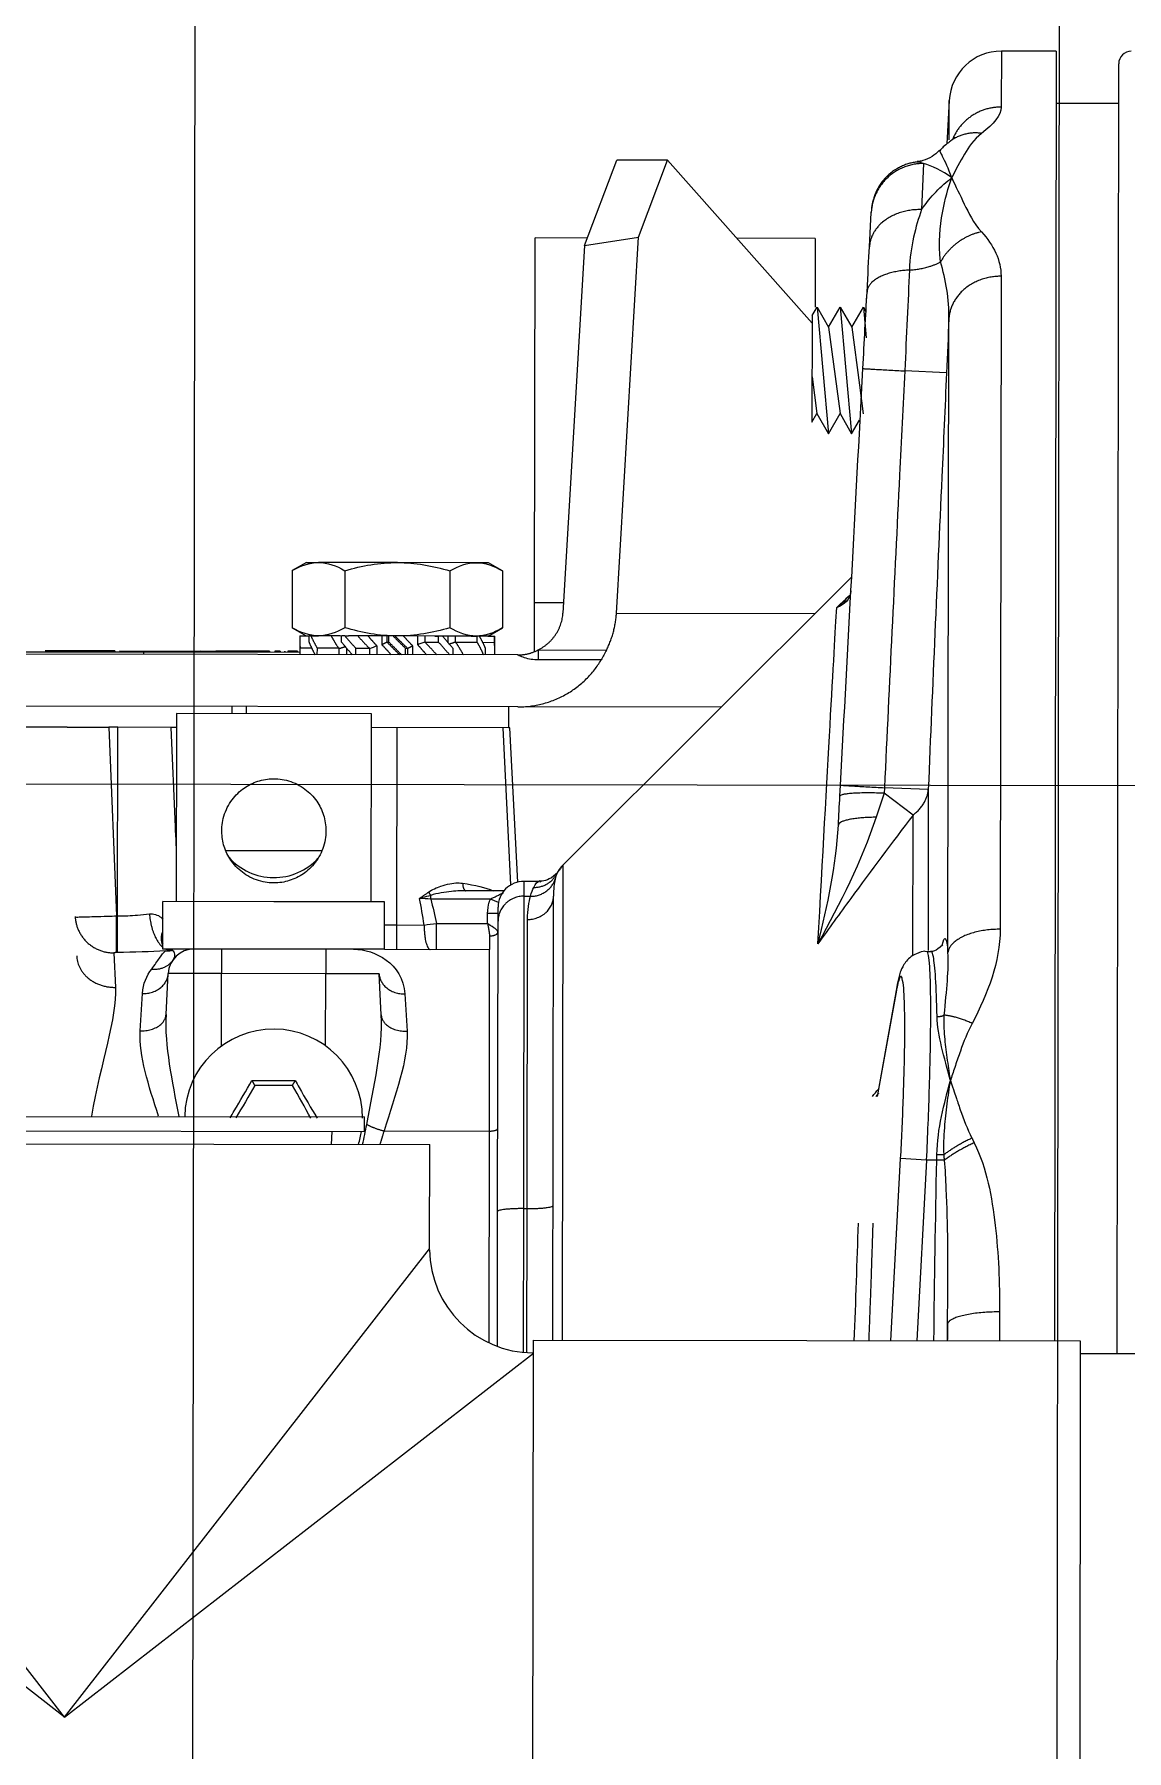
# Model space of a CAD drawing. Header units: millimetres. Extents: x 9 to 403, y 12 to 283.
# Drawn here: x 69.2648 to 69.3317, y 241.1988 to 241.3038 of the extents above; entities that cross this region are included whole.
import ezdxf

# ---------------------------------------------------------------- set-up
doc = ezdxf.new("R2010")
doc.units = ezdxf.units.MM
doc.layers.add('SITE_20200109$0$22', color=40, linetype='Continuous')

# ---------------------------------------------------------------- blocks, each defined once
blk = doc.blocks.new('SITE_20200109$0$A$C3D8971C')
at = {"color": 9, "linetype": 'Continuous', "extrusion": (0, 1, 0)}
for p, q in [((-604, -849.76), (-581.69, -821.07)), ((-542.16, -877.42), (-542.16, -822.1)), ((-538.98, -877.42), (-538.98, -822.1)), ((-543.44, -849.84), (-543.44, -824.17)), ((-604, -849.76), (-575.31, -827.44)), ((-568.94, -827.44), (-568.94, -872.07)), ((-568.14, -831.43), (-568.14, -868.08)), ((-567.25, -831.43), (-567.25, -868.08)), ((-538.85, -854.54), (-538.85, -844.98)), ((-538.77, -852.76), (-538.77, -848.49)), ((-604, -849.76), (-581.69, -878.44)), ((-604, -849.76), (-575.31, -872.07)), ((-543.44, -849.84), (-543.44, -852.39)), ((-543.44, -852.39), (-554.98, -852.89)), ((-543.44, -852.94), (-543.44, -852.39)), ((-557.24, -852.72), (-559.35, -852.82)), ((-557.21, -852.94), (-557.21, -852.89)), ((-557.21, -852.89), (-554.98, -852.89)), ((-557.21, -852.94), (-554.98, -852.94)), ((-554.98, -852.89), (-554.98, -852.94)), ((-554.98, -852.94), (-543.44, -852.94)), ((-543.44, -856.22), (-543.44, -852.94)), ((-538.77, -852.76), (-538.85, -852.76)), ((-538.77, -853.07), (-538.85, -853.07)), ((-538.77, -853.07), (-538.77, -856.47)), ((-562.01, -854.34), (-559.73, -854.47)), ((-538.98, -854.54), (-538.85, -854.54)), ((-538.85, -864.08), (-538.85, -854.54)), ((-538.76, -854.45), (-538.77, -854.45)), ((-557, -855.72), (-554.1, -855.72)), ((-557, -869.29), (-557, -855.72)), ((-556.81, -855.71), (-556.59, -855.65)), ((-556.59, -855.65), (-556.67, -855.72)), ((-554.1, -862.51), (-554.1, -855.72)), ((-538.77, -854.89), (-538.76, -854.89)), ((-561.01, -855.92), (-558.5, -856.05)), ((-558.5, -859.32), (-558.5, -856.05)), ((-542.6, -856.54), (-554.1, -856.54)), ((-549.53, -856.48), (-549.56, -856.54)), ((-549.53, -856.48), (-543.44, -856.22)), ((-543.44, -856.54), (-543.44, -856.22)), ((-542.6, -868.47), (-542.6, -856.54)), ((-538.77, -856.47), (-538.85, -856.47)), ((-538.76, -856.39), (-538.77, -856.39)), ((-538.77, -856.47), (-538.77, -858.93)), ((-538.76, -857.99), (-538.77, -857.99)), ((-562.9, -859.32), (-558.5, -859.32)), ((-557, -859.32), (-558.5, -859.32)), ((-558.5, -865.69), (-558.5, -859.32)), ((-550.96, -859.53), (-550.96, -865.48)), ((-542.6, -859.95), (-542.16, -859.95)), ((-538.77, -858.93), (-538.85, -858.93)), ((-538.77, -862.23), (-538.77, -858.93)), ((-538.76, -859.85), (-538.77, -859.85)), ((-542.16, -860.79), (-542.6, -860.79)), ((-538.77, -860.29), (-538.76, -860.29)), ((-538.76, -860.52), (-538.77, -860.52)), ((-538.77, -861.12), (-538.76, -861.12)), ((-554.1, -869.29), (-554.1, -862.51)), ((-538.77, -862.23), (-538.85, -862.23)), ((-538.77, -862.54), (-538.85, -862.54)), ((-538.77, -862.66), (-538.85, -862.66)), ((-538.77, -862.87), (-538.85, -862.87)), ((-538.98, -864.1), (-538.59, -864.1)), ((-538.85, -863.17), (-538.76, -863.17)), ((-538.77, -863.17), (-538.85, -863.17)), ((-538.77, -863.34), (-538.85, -863.34)), ((-538.77, -863.47), (-538.85, -863.47)), ((-538.77, -863.59), (-538.85, -863.59)), ((-538.77, -863.82), (-538.85, -863.82)), ((-538.77, -863.94), (-538.85, -863.94)), ((-538.09, -864.07), (-538.72, -864.07)), ((-538.59, -864.81), (-538.59, -864.1)), ((-537.33, -863.61), (-537.83, -864.47)), ((-537.83, -864.08), (-537.83, -864.47)), ((-533.84, -863.61), (-537.33, -863.61)), ((-533.34, -864.47), (-533.84, -863.61)), ((-538.98, -865.15), (-538.59, -865.15)), ((-538.59, -866.46), (-538.59, -865.15)), ((-538.21, -864.64), (-537.83, -864.64)), ((-537.83, -864.47), (-537.83, -864.64)), ((-537.83, -864.75), (-537.83, -864.64)), ((-537.83, -864.75), (-537.83, -865.11)), ((-537.83, -865.11), (-537.83, -865.22)), ((-537.83, -866.57), (-537.83, -865.22)), ((-533.34, -864.47), (-533.34, -865.22)), ((-533.34, -870.04), (-533.34, -865.22)), ((-568.94, -866.05), (-568.14, -866.1)), ((-562.9, -865.69), (-558.5, -865.69)), ((-557, -865.69), (-558.5, -865.69)), ((-558.5, -868.96), (-558.5, -865.69)), ((-538.98, -866.49), (-538.59, -866.49)), ((-538.57, -866.93), (-538.98, -866.93)), ((-538.21, -866.63), (-537.83, -866.63)), ((-537.83, -866.84), (-537.83, -866.63)), ((-537.83, -866.84), (-537.83, -867.06)), ((-537.83, -869.53), (-537.83, -867.06)), ((-533.84, -866.83), (-537.33, -866.83)), ((-568.14, -868.08), (-567.25, -868.08)), ((-538.98, -867.51), (-538.59, -867.51)), ((-538.98, -868.36), (-538.59, -868.36)), ((-538.59, -868.34), (-538.59, -867.51)), ((-568.11, -869.28), (-568.11, -875.72)), ((-561.01, -869.09), (-558.5, -868.96)), ((-557, -869.29), (-557, -875.72)), ((-557, -869.29), (-554.1, -869.29)), ((-555.51, -869.29), (-555.51, -870.04)), ((-554.1, -868.47), (-542.6, -868.47)), ((-543.44, -876.85), (-543.44, -868.47)), ((-538.43, -868.79), (-538.98, -868.79)), ((-538.37, -869.11), (-537.83, -869.11)), ((-537.83, -869.4), (-538.21, -869.4)), ((-538.21, -869.41), (-538.21, -869.53)), ((-557, -870.04), (-555.51, -870.04)), ((-555.51, -870.04), (-543.44, -870.04)), ((-555.51, -870.04), (-555.51, -871.71)), ((-538.21, -869.53), (-537.83, -869.53)), ((-537.83, -869.5), (-537.83, -869.53)), ((-537.83, -869.78), (-537.83, -869.53)), ((-537.83, -869.78), (-537.83, -869.82)), ((-537.83, -870.04), (-537.83, -869.9)), ((-537.83, -872.57), (-537.83, -870.04)), ((-533.34, -874.87), (-533.34, -870.04)), ((-559.73, -870.54), (-562.01, -870.67)), ((-538.98, -870.55), (-538.59, -870.55)), ((-538.98, -870.68), (-538.59, -870.68)), ((-538.43, -870.98), (-538.98, -870.98)), ((-538.59, -870.68), (-538.59, -870.55)), ((-538.37, -871.3), (-537.83, -871.3)), ((-575.31, -872.07), (-568.94, -872.07)), ((-557, -872.47), (-555.42, -872.47)), ((-555.42, -872.47), (-555.42, -875.59)), ((-553.92, -875.76), (-553.92, -872.11)), ((-553.92, -872.11), (-553.7, -872.11)), ((-537.83, -871.72), (-538.21, -871.72)), ((-538.21, -871.74), (-538.21, -872.57)), ((-537.83, -872.34), (-537.83, -872.57)), ((-538.98, -873.46), (-538.59, -873.46)), ((-538.23, -873.15), (-537.83, -873.15)), ((-538.21, -872.57), (-537.83, -872.57)), ((-537.83, -873.59), (-538.21, -873.59)), ((-537.83, -872.8), (-537.83, -872.57)), ((-537.83, -874.87), (-537.83, -872.83)), ((-533.84, -873.26), (-537.33, -873.26)), ((-553.41, -876.56), (-553.41, -874.04)), ((-538.21, -873.62), (-538.21, -874.94)), ((-537.83, -874.57), (-537.83, -874.94)), ((-581.07, -875.72), (-568.11, -875.72)), ((-568.11, -875.72), (-557, -875.72)), ((-556.17, -875.72), (-557, -875.72)), ((-555.42, -875.59), (-554.8, -875.59)), ((-554.8, -876.23), (-554.8, -875.59)), ((-538.98, -875.45), (-538.59, -875.45)), ((-538.21, -874.94), (-537.83, -874.94)), ((-538.21, -875.27), (-538.21, -875.99)), ((-537.83, -875.07), (-537.83, -874.94)), ((-537.83, -875.61), (-537.83, -875.07)), ((-537.83, -875.59), (-537.83, -875.99)), ((-537.83, -875.61), (-537.33, -876.48)), ((-533.84, -876.48), (-533.34, -875.61)), ((-533.34, -875.61), (-533.34, -874.87)), ((-581.29, -876.23), (-573.02, -876.23)), ((-573.02, -876.23), (-555.27, -876.23)), ((-555.27, -876.23), (-554.41, -876.23)), ((-554.13, -876.25), (-553.92, -875.76)), ((-553.44, -876.56), (-553.42, -876.56)), ((-553.04, -877.02), (-543.44, -876.52)), ((-538.72, -876.01), (-538.09, -876.01)), ((-538.21, -875.99), (-537.83, -875.99)), ((-537.83, -876), (-537.83, -875.99)), ((-533.84, -876.48), (-537.33, -876.48)), ((-572.85, -877.81), (-581.66, -877.81)), ((-572.85, -877.81), (-572.85, -878.04)), ((-553.74, -877.81), (-572.85, -877.81)), ((-552.83, -877.81), (-553.74, -877.81)), ((-553.74, -877.81), (-553.74, -878.21)), ((-552.88, -877.44), (-543.44, -876.94)), ((-552.83, -878.75), (-552.83, -877.81)), ((-543.44, -876.94), (-543.44, -876.85)), ((-542.16, -876.85), (-543.44, -876.85)), ((-542.16, -889.87), (-542.16, -877.42)), ((-627.1, -878.44), (-580.9, -878.44)), ((-581.67, -878.04), (-572.85, -878.04)), ((-580.9, -878.44), (-580.9, -911.9)), ((-572.85, -878.04), (-555.16, -878.04)), ((-552.84, -878.8), (-552.87, -878.85)), ((-538.67, -878.67), (-539.28, -878.67)), ((-539.28, -882.52), (-539.28, -878.67)), ((-538.77, -878.44), (-535.79, -878.44)), ((-538.67, -878.67), (-538.67, -882.85)), ((-535.79, -880.21), (-535.79, -878.44)), ((-535.79, -878.44), (-513.47, -878.44)), ((-513.47, -881.63), (-513.47, -878.44)), ((-580.9, -879.62), (-553.73, -879.62)), ((-552.3, -879.85), (-552.35, -879.83)), ((-551.83, -880.2), (-580.9, -880.2)), ((-534.19, -897.84), (-551.84, -880.19)), ((-551.83, -880.2), (-551.83, -880.2)), ((-513.92, -881.46), (-536.42, -880.18)), ((-513.92, -881.46), (-513.41, -884.76)), ((-513.92, -881.46), (-508.7, -883.44)), ((-536.42, -883.45), (-513.41, -884.76)), ((-536.42, -883.45), (-536.42, -895.61)), ((-508.7, -886.54), (-508.7, -883.44)), ((-513.41, -884.76), (-508.7, -886.54)), ((-518.65, -895.4), (-508.7, -886.54)), ((-513.47, -895.58), (-513.47, -890.79)), ((-524.71, -895.4), (-524.19, -895.7)), ((-518.19, -895.4), (-524.71, -895.4)), ((-521.94, -895.4), (-524.19, -895.7)), ((-518.19, -895.4), (-517.67, -895.7)), ((-513.47, -895.58), (-517.67, -895.58)), ((-524.19, -895.7), (-525.42, -896.41)), ((-517.67, -895.7), (-525.42, -896.41)), ((-525.42, -896.41), (-524.19, -897.12)), ((-518.9, -896.41), (-524.19, -897.12)), ((-517.67, -895.7), (-518.9, -896.41)), ((-518.9, -896.41), (-517.67, -897.12)), ((-547.6, -897.14), (-546.92, -897.18)), ((-524.19, -897.12), (-525.42, -897.83)), ((-517.67, -897.12), (-525.42, -897.83)), ((-517.67, -897.12), (-518.9, -897.83)), ((-525.42, -897.83), (-524.59, -898.3)), ((-522.45, -898.3), (-524.19, -898.54)), ((-518.9, -897.83), (-522.45, -898.3)), ((-517.67, -898.54), (-519.56, -898.71)), ((-518.9, -897.83), (-517.67, -898.54)), ((-517.67, -898.54), (-517.97, -898.71)), ((-559.26, -900.64), (-565.97, -899.44)), ((-559.46, -900.62), (-565.97, -899.45)), ((-548.74, -901.62), (-547.41, -899.85)), ((-547.07, -899.87), (-547.41, -899.85)), ((-547.17, -902.55), (-547.07, -899.87)), ((-513.99, -898.9), (-511.88, -899.01)), ((-511.88, -899.01), (-511.83, -899.02)), ((-580.9, -900.31), (-569.76, -900.89)), ((-569.85, -902.48), (-569.76, -900.89)), ((-559.26, -900.64), (-559.46, -900.62)), ((-569.85, -902.48), (-580.9, -901.9)), ((-557.32, -901.62), (-548.74, -901.62)), ((-521.69, -903.63), (-521.57, -901.07)), ((-569.85, -903.1), (-569.85, -902.48)), ((-557.1, -902.75), (-557.1, -902.48)), ((-547.17, -902.55), (-557.03, -902.55)), ((-508.88, -902.2), (-511.7, -902.09)), ((-580.9, -903.77), (-579.87, -903.77)), ((-569.85, -903.57), (-569.85, -903.1)), ((-557.15, -903.77), (-518.38, -903.77)), ((-505.02, -903.77), (-507.68, -903.63)), ((-507.44, -903.77), (-505.02, -903.77)), ((-579.13, -906.96), (-580.9, -906.96)), ((-515.77, -906.96), (-555.72, -906.96)), ((-502, -906.96), (-505.42, -906.96)), ((-502, -910.32), (-502, -906.96)), ((-502, -910.32), (-580.89, -910.32)), ((-505.19, -914.14), (-505.19, -910.32)), ((-580.9, -911.9), (-627.1, -911.9)), ((-581.69, -922.28), (-581.69, -911.9)), ((-502.76, -914.14), (-581.68, -914.14))]:
    blk.add_line(p, q, dxfattribs=at)
at = {"color": 9, "linetype": 'Continuous'}
blk.add_line((-305, -910.5), (-705, -910.5), dxfattribs=at)
for centre, radius, start, end in [((-558.58, -857.63), 1.58, 0, 87), ((-567.33, -862.51), 5.44, 270, 89.1225), ((-548.92, -862.51), 3.7, 131.7471, 227.2833), ((-567.33, -862.51), 5.44, 252.8324, 261.4443), ((-575.31, -878.44), 6.37, 90.5987, 179.5736), ((-554.41, -877.81), 1.58, 0, 90), ((-505.19, -906.96), 3.19, 0, 87), ((-502.76, -914.91), 0.765, 0, 90)]:
    blk.add_arc(centre, radius, start, end, dxfattribs=at)
for points, weights in [([(-557.43, -850.45), (-559.38, -850.54), (-559.35, -852.82)], [1, 0.720137963182, 1]), ([(-555.01, -850.35), (-557.24, -850.45), (-557.24, -852.72)], [1, 0.722140332094, 1]), ([(-562.01, -854.34), (-562.05, -855.87), (-561.01, -855.92)], [1, 0.719684421496, 1]), ([(-559.73, -854.47), (-559.75, -855.99), (-558.5, -856.05)], [1, 0.722282482053, 1]), ([(-558.23, -855.04), (-558.32, -855.89), (-557.68, -856.34)], [1, 0.874227135088, 1]), ([(-554.85, -854.9), (-556.3, -855.01), (-556.9, -855.72)], [1, 0.852589050035, 1]), ([(-557.12, -855.88), (-557.12, -856.09), (-557.07, -856.3)], [1, 0.990535400893, 1]), ([(-557, -855.9), (-557.07, -856.12), (-557.04, -856.34)], [1, 0.983935864772, 1]), ([(-538.72, -864.07), (-538.85, -864.07), (-538.98, -864.08)], [1, 0.999763737014, 1]), ([(-537.83, -864.08), (-538.21, -864.06), (-538.59, -864.1)], [1, 0.997918970674, 1]), ([(-538.21, -864.64), (-538.59, -864.8), (-538.98, -865.01)], [1, 0.997918970672, 1]), ([(-537.83, -864.75), (-538.21, -864.93), (-538.59, -865.15)], [1, 0.997918970675, 1]), ([(-537.83, -866), (-538.22, -866.2), (-538.59, -866.46)], [1, 0.996418354988, 1]), ([(-538.21, -866.63), (-538.59, -866.94), (-538.98, -867.29)], [1, 0.997918970662, 1]), ([(-537.83, -866.84), (-538.21, -867.16), (-538.59, -867.51)], [1, 0.997918970679, 1]), ([(-567.71, -868.21), (-567.96, -868.66), (-568.11, -869.28)], [1, 0.927491796714, 1]), ([(-537.83, -867.63), (-538.22, -867.97), (-538.59, -868.34)], [1, 0.996418354992, 1]), ([(-537.83, -868.25), (-538.14, -868.51), (-538.43, -868.79)], [1, 0.997706493397, 1]), ([(-568.94, -869.03), (-568.54, -869.16), (-568.11, -869.28)], [1, 0.999298866643, 1]), ([(-561.01, -869.09), (-562.05, -869.15), (-562.01, -870.67)], [1, 0.719684421496, 1]), ([(-558.5, -868.96), (-559.75, -869.03), (-559.73, -870.54)], [1, 0.722282482053, 1]), ([(-538.98, -869.67), (-538.67, -869.39), (-538.37, -869.11)], [1, 0.997706493388, 1]), ([(-538.98, -870.18), (-538.59, -869.79), (-538.21, -869.41)], [1, 0.99641835503, 1]), ([(-538.98, -870.3), (-538.59, -869.92), (-538.21, -869.53)], [1, 0.997918970743, 1]), ([(-537.83, -869.78), (-538.21, -870.17), (-538.59, -870.55)], [1, 0.997918970722, 1]), ([(-537.83, -869.9), (-538.22, -870.29), (-538.59, -870.68)], [1, 0.996418354974, 1]), ([(-537.83, -870.41), (-538.14, -870.7), (-538.43, -870.98)], [1, 0.997706493372, 1]), ([(-538.98, -871.83), (-538.67, -871.57), (-538.37, -871.3)], [1, 0.99770649338, 1]), ([(-555.51, -871.71), (-557, -871.72), (-557, -872.08)], [1, 0.725374371012, 1]), ([(-553.5, -871.97), (-553.6, -872.04), (-553.7, -872.11)], [1, 0.970375779014, 1]), ([(-538.98, -872.46), (-538.59, -872.11), (-538.21, -871.74)], [1, 0.996418354989, 1]), ([(-538.98, -873.25), (-538.59, -872.92), (-538.21, -872.57)], [1, 0.997918970676, 1]), ([(-538.59, -873.46), (-538.21, -873.14), (-537.83, -872.8)], [1, 0.997918970665, 1]), ([(-552.95, -874.07), (-553.32, -874.05), (-553.41, -874.25)], [1, 0.807591571852, 1]), ([(-538.98, -874.09), (-538.59, -873.88), (-538.21, -873.62)], [1, 0.996418354987, 1]), ([(-568.11, -875.72), (-568.11, -876.23), (-567.96, -876.23)], [1, 0.707106781187, 1]), ([(-556.17, -875.72), (-556.17, -876.23), (-555.93, -876.23)], [1, 0.707106781187, 1]), ([(-538.98, -875.33), (-538.59, -875.16), (-538.21, -874.94)], [1, 0.997918970678, 1]), ([(-538.59, -875.45), (-538.21, -875.28), (-537.83, -875.07)], [1, 0.997918970677, 1]), ([(-572.85, -877.81), (-572.85, -876.23), (-573.02, -876.23)], [1, 0.707106781187, 1]), ([(-553.74, -877.81), (-553.74, -876.23), (-555.27, -876.23)], [1, 0.707106781187, 1]), ([(-538.98, -876), (-538.59, -876.02), (-538.21, -875.99)], [1, 0.997918970677, 1]), ([(-538.09, -876.01), (-537.96, -876.01), (-537.83, -876)], [1, 0.999763737014, 1]), ([(-542.16, -877.42), (-542.16, -880.82), (-539.28, -882.52)], [1, 0.865541803214, 1]), ([(-538.98, -877.42), (-538.98, -878.07), (-538.67, -878.67)], [1, 0.970123741118, 1]), ([(-572.85, -878.04), (-572.85, -879.62), (-572.67, -879.62)], [1, 0.707106781187, 1]), ([(-555.16, -878.04), (-555.16, -879.62), (-553.73, -879.62)], [1, 0.707106781187, 1]), ([(-553.74, -878.21), (-553.76, -879.37), (-552.7, -879.72)], [1, 0.807436577391, 1]), ([(-553.2, -878.42), (-553.21, -879.39), (-552.35, -879.83)], [1, 0.84946649165, 1]), ([(-538.67, -878.67), (-537.95, -880.09), (-536.42, -880.18)], [1, 0.857532710902, 1]), ([(-551.83, -880.2), (-552.06, -879.97), (-552.35, -879.83)], [1, 0.987233511423, 1]), ([(-538.67, -882.85), (-537.6, -883.38), (-536.42, -883.45)], [1, 0.979773482224, 1]), ([(-548.88, -899.36), (-548.9, -897.07), (-549.37, -897.05)], [1, 0.801358049284, 1]), ([(-547.41, -899.85), (-547.31, -897.16), (-547.6, -897.14)], [1, 0.760085861128, 1]), ([(-546.92, -897.18), (-546.93, -897.18), (-547.07, -899.87)], [1, 0.760085861128, 1]), ([(-521.43, -898.52), (-521.44, -898.52), (-521.57, -901.08)], [1, 0.773272053781, 1]), ([(-515.4, -901.35), (-515.53, -898.82), (-516.75, -898.76)], [1, 0.778359718546, 1]), ([(-580.9, -898.97), (-577.23, -899.11), (-573.72, -899.21)], [1, 0.998405983809, 1]), ([(-511.7, -902.09), (-511.63, -899.03), (-513.99, -898.9)], [1, 0.721252693123, 1]), ([(-508.88, -902.2), (-508.88, -899.17), (-511.88, -899.01)], [1, 0.725252226729, 1]), ([(-508.78, -901.82), (-509.1, -899.16), (-511.78, -899.02)], [1, 0.765443350289, 1]), ([(-569.76, -900.89), (-553.07, -901.77), (-559.46, -900.62)], [1, 0.555570233019, 1]), ([(-548.74, -901.62), (-548.09, -902.49), (-547.17, -902.55)], [1, 0.933580426497, 1]), ([(-515.4, -901.35), (-515.32, -902.52), (-514.89, -903.26)], [1, 0.93644743794, 1]), ([(-569.85, -902.48), (-557.1, -903.06), (-557.1, -902.48)], [1, 0.707123811056, 1]), ([(-579.13, -906.96), (-579.13, -903.93), (-579.87, -903.77)], [1, 0.725374371012, 1]), ([(-568.79, -905.39), (-569.25, -904.37), (-569.85, -903.57)], [1, 0.941849743593, 1]), ([(-569.51, -903.11), (-569.51, -903.34), (-569.51, -903.55)], [1, 0.960633310342, 1]), ([(-568.5, -905.25), (-568.94, -904.31), (-569.51, -903.55)], [1, 0.949491365418, 1]), ([(-561.48, -905.25), (-561.06, -904.31), (-560.98, -903.55)], [1, 0.949491365418, 1]), ([(-561.07, -903.11), (-561.07, -903.34), (-560.98, -903.55)], [1, 0.960633310342, 1]), ([(-555.72, -906.96), (-555.72, -903.93), (-557.15, -903.77)], [1, 0.725374371012, 1]), ([(-515.77, -906.96), (-515.77, -903.93), (-518.38, -903.77)], [1, 0.725374371012, 1]), ([(-513.06, -905.76), (-513.37, -904.12), (-514.89, -903.26)], [1, 0.872575369387, 1]), ([(-507.03, -905.76), (-506.89, -904.69), (-507.49, -903.87)], [1, 0.939917410738, 1]), ([(-505.42, -906.96), (-505.42, -904.76), (-507.41, -903.98)], [1, 0.823223251613, 1])]:
    blk.add_rational_spline(points, weights, degree=2, dxfattribs=at)
for points, knots in [([(-555.03, -850.36), (-555.11, -850.46), (-555.02, -850.57), (-555.03, -850.69), (-555.03, -850.81), (-555.03, -850.93), (-555.03, -851.16), (-555.03, -851.28), (-555.01, -851.79), (-555.01, -852.06), (-554.99, -852.52), (-554.98, -852.71), (-554.98, -852.89)], [0, 0, 0, 0, 0.215227, 0.215227, 0.215227, 0.430455, 0.430455, 0.645666, 0.645666, 0.860852, 0.860852, 1, 1, 1, 1]), ([(-554.98, -852.94), (-554.98, -853.36), (-554.96, -853.78), (-554.9, -854.42), (-554.88, -854.67), (-554.85, -854.9)], [0, 0, 0, 0, 0.604097, 0.604097, 1, 1, 1, 1]), ([(-558.23, -855.04), (-557.97, -855.24), (-557.75, -855.38), (-557.36, -855.65), (-557.21, -855.77), (-557.12, -855.88)], [0, 0, 0, 0, 0.4709, 0.4709, 1, 1, 1, 1]), ([(-554.85, -854.9), (-554.84, -855.02), (-554.85, -855.15), (-554.93, -855.4), (-555, -855.53), (-555.09, -855.64), (-555.18, -855.74)], [0, 0, 0, 0, 0.384362, 0.384362, 0.857061, 1, 1, 1, 1]), ([(-557.04, -856.34), (-557.05, -856.32), (-557.06, -856.3), (-557.07, -856.3), (-557.07, -856.3), (-557.07, -856.3)], [0, 0, 0, 0, 0.817544, 0.817544, 1, 1, 1, 1]), ([(-567.33, -859.85), (-567.19, -859.93), (-567.04, -860.02), (-566.28, -860.47), (-565.65, -860.83), (-565.03, -861.18)], [0, 0, 0, 0, 0.190852, 0.190852, 1, 1, 1, 1]), ([(-549.76, -865.69), (-549.43, -865.69), (-549.1, -865.64), (-548.49, -865.45), (-548.2, -865.3), (-547.66, -864.93), (-547.41, -864.68), (-546.98, -864.11), (-546.81, -863.76), (-546.6, -863.06), (-546.56, -862.7), (-546.59, -862.02), (-546.66, -861.7), (-546.88, -861.11), (-547.03, -860.83), (-547.43, -860.31), (-547.68, -860.06), (-548.28, -859.66), (-548.63, -859.5), (-549.34, -859.33), (-549.7, -859.3), (-550.36, -859.36), (-550.66, -859.43), (-551.23, -859.66), (-551.5, -859.82), (-552.02, -860.23), (-552.26, -860.5), (-552.65, -861.12), (-552.8, -861.48), (-552.95, -862.18), (-552.97, -862.54), (-552.89, -863.19), (-552.8, -863.5), (-552.55, -864.08), (-552.38, -864.36), (-551.94, -864.86), (-551.66, -865.09), (-551.03, -865.45), (-550.67, -865.59), (-550.12, -865.68), (-549.94, -865.69), (-549.76, -865.69)], [0, 0, 0, 0, 0.048344, 0.048344, 0.096365, 0.096365, 0.149008, 0.149008, 0.205997, 0.205997, 0.258393, 0.258393, 0.305459, 0.305459, 0.353054, 0.353054, 0.405675, 0.405675, 0.462638, 0.462638, 0.514921, 0.514921, 0.560028, 0.560028, 0.607119, 0.607119, 0.661305, 0.661305, 0.717888, 0.717888, 0.768752, 0.768752, 0.815342, 0.815342, 0.863672, 0.863672, 0.917463, 0.917463, 0.974287, 0.974287, 1, 1, 1, 1]), ([(-565.03, -861.18), (-565.03, -861.35), (-565.03, -861.51), (-565.05, -862.4), (-565.04, -863.13), (-565.03, -863.84)], [0, 0, 0, 0, 0.190852, 0.190852, 1, 1, 1, 1]), ([(-565.03, -863.84), (-565.17, -863.92), (-565.32, -864), (-566.1, -864.43), (-566.72, -864.8), (-567.33, -865.17)], [0, 0, 0, 0, 0.190852, 0.190852, 1, 1, 1, 1]), ([(-557, -867.38), (-557, -868.09), (-557.22, -868.8), (-558.1, -869.98), (-558.78, -870.48), (-559.73, -870.54)], [0, 0, 0, 0, 0.5, 0.5, 1, 1, 1, 1]), ([(-553.7, -872.11), (-553.75, -871.92), (-553.8, -871.73), (-553.85, -871.54), (-553.88, -871.43)], [0, 0, 0, 0, 0.839326, 1, 1, 1, 1]), ([(-553.42, -874.37), (-553.4, -874.05), (-553.42, -873.72), (-553.5, -872.96), (-553.56, -872.53), (-553.7, -872.11)], [0, 0, 0, 0, 0.436214, 0.436214, 1, 1, 1, 1]), ([(-553.5, -871.97), (-553.33, -872.2), (-553.22, -872.47), (-553.01, -873.09), (-552.93, -873.46), (-552.93, -873.77), (-552.93, -873.88), (-552.94, -874), (-552.96, -874.12)], [0, 0, 0, 0, 0.359374, 0.359374, 0.871339, 0.871339, 0.871339, 1, 1, 1, 1]), ([(-555.93, -876.23), (-555.8, -876.16), (-555.65, -875.96), (-555.47, -875.67), (-555.41, -875.56)], [0, 0, 0, 0, 0.42166, 1, 1, 1, 1]), ([(-554.8, -875.59), (-554.54, -875.59), (-554.28, -875.63), (-554.04, -875.72), (-553.92, -875.76)], [0, 0, 0, 0, 0.857834, 1, 1, 1, 1]), ([(-539.28, -878.67), (-539.28, -878.38), (-539.24, -878.08), (-539.15, -877.83), (-539.12, -877.72), (-539.07, -877.61), (-539.02, -877.5), (-538.97, -877.4)], [0, 0, 0, 0, 0.671678, 0.671678, 0.671678, 0.985812, 1, 1, 1, 1]), ([(-552.29, -879.88), (-552.63, -879.53), (-552.83, -879.13), (-552.81, -878.86), (-552.8, -878.74)], [0, 0, 0, 0, 0.879275, 1, 1, 1, 1]), ([(-556.63, -895.81), (-551.26, -896.1), (-546.73, -896.35), (-539.8, -896.72), (-537.33, -896.86), (-536.06, -896.93)], [0, 0, 0, 0, 0.5, 0.5, 1, 1, 1, 1]), ([(-548.74, -901.62), (-550.43, -900.34), (-552.14, -899.07), (-554.77, -897.14), (-555.7, -896.47), (-556.63, -895.81)], [0, 0, 0, 0, 0.650677, 0.650677, 1, 1, 1, 1]), ([(-546.92, -897.18), (-542.68, -897.4), (-538.43, -897.62), (-529.94, -898.07), (-525.68, -898.29), (-521.43, -898.51)], [0, 0, 0, 0, 0.499547, 0.499547, 1, 1, 1, 1]), ([(-521.57, -901.07), (-523.69, -900.97), (-525.82, -900.87), (-534.32, -900.46), (-540.69, -900.16), (-547.07, -899.87)], [0, 0, 0, 0, 0.249754, 0.249754, 1, 1, 1, 1]), ([(-557.1, -902.49), (-557.08, -902.37), (-557.06, -902.26), (-557.2, -901.86), (-557.45, -901.42), (-557.76, -901.15), (-558.05, -900.98), (-558.32, -900.86), (-558.68, -900.76), (-559.03, -900.68), (-559.26, -900.64)], [0, 0, 0, 0, 0.01006, 0.127717, 0.224614, 0.31426, 0.406511, 0.520212, 0.684307, 1, 1, 1, 1]), ([(-508.07, -903.18), (-508.23, -903.03), (-508.5, -902.71), (-508.71, -902.2), (-508.76, -901.94), (-508.76, -901.82)], [0, 0, 0, 0, 0.334009, 0.726875, 1, 1, 1, 1]), ([(-561.07, -903.11), (-559.2, -903.06), (-557.91, -902.98), (-557.23, -902.84), (-557.08, -902.82), (-557.1, -902.71)], [0, 0, 0, 0, 0.741746, 0.741746, 1, 1, 1, 1]), ([(-521.69, -903.63), (-523.81, -903.54), (-525.93, -903.45), (-534.43, -903.07), (-540.8, -902.8), (-547.17, -902.55)], [0, 0, 0, 0, 0.249897, 0.249897, 1, 1, 1, 1]), ([(-579.87, -903.77), (-579.32, -903.78), (-578.77, -903.78), (-576.01, -903.8), (-573.8, -903.79), (-571.02, -903.66), (-570.43, -903.63), (-569.85, -903.57)], [0, 0, 0, 0, 0.165051, 0.165051, 0.825545, 0.825545, 1, 1, 1, 1]), ([(-569.51, -903.55), (-568.96, -903.52), (-568.41, -903.54), (-567.37, -903.62), (-566.89, -903.67), (-566.17, -903.76), (-565.93, -903.8), (-565.46, -903.86), (-565.22, -903.9), (-564.99, -903.93)], [0, 0, 0, 0, 0.353418, 0.353418, 0.672461, 0.672461, 0.833445, 0.833445, 1, 1, 1, 1]), ([(-564.97, -903.93), (-565.58, -904.13), (-565.88, -904.23), (-566.17, -904.33), (-566.47, -904.43), (-567.35, -904.74), (-567.94, -904.96), (-568.5, -905.25)], [0, 0, 0, 0, 0.254979, 0.254979, 0.504398, 0.504398, 1, 1, 1, 1]), ([(-561.48, -905.25), (-562.03, -904.96), (-562.6, -904.74), (-563.47, -904.43), (-563.77, -904.33), (-564.36, -904.13), (-564.65, -904.04), (-564.9, -903.95), (-565.01, -903.92)], [0, 0, 0, 0, 0.495602, 0.495602, 0.745021, 0.745021, 0.994506, 1, 1, 1, 1]), ([(-564.96, -903.93), (-564.84, -903.91), (-564.73, -903.9), (-564.61, -903.88), (-564.49, -903.86), (-564.38, -903.85), (-564.26, -903.83), (-564.03, -903.8), (-563.8, -903.76), (-563.14, -903.67), (-562.71, -903.62), (-561.84, -903.54), (-561.39, -903.52), (-560.98, -903.55)], [0, 0, 0, 0, 0.00518, 0.00518, 0.00518, 0.166555, 0.166555, 0.166555, 0.327539, 0.327539, 0.646582, 0.646582, 1, 1, 1, 1]), ([(-514.89, -903.26), (-513.68, -903.11), (-512.73, -903.22), (-511.05, -903.52), (-510.34, -903.73), (-509.76, -903.93)], [0, 0, 0, 0, 0.5, 0.5, 1, 1, 1, 1]), ([(-509.76, -903.93), (-510.27, -904.18), (-510.8, -904.43), (-511.91, -904.98), (-512.49, -905.25), (-513.06, -905.76)], [0, 0, 0, 0, 0.5, 0.5, 1, 1, 1, 1]), ([(-509.76, -903.93), (-509.19, -903.73), (-508.74, -903.52), (-508.28, -903.29), (-508.18, -903.23), (-508.07, -903.19)], [0, 0, 0, 0, 0.62531, 0.62531, 1, 1, 1, 1]), ([(-507.03, -905.76), (-507.42, -905.25), (-507.86, -904.98), (-508.77, -904.43), (-509.26, -904.18), (-509.76, -903.93)], [0, 0, 0, 0, 0.5, 0.5, 1, 1, 1, 1]), ([(-507.51, -903.86), (-507.58, -903.77), (-507.65, -903.67), (-507.85, -903.42), (-508.01, -903.27), (-508.1, -903.2)], [0, 0, 0, 0, 0.208499, 0.640918, 1, 1, 1, 1]), ([(-568.79, -905.39), (-570.37, -906.18), (-572.09, -906.47), (-575.58, -906.89), (-577.35, -906.96), (-579.13, -906.96)], [0, 0, 0, 0, 0.5, 0.5, 1, 1, 1, 1])]:
    blk.add_open_spline(points, degree=3, knots=knots, dxfattribs=at)
for points, degree in [([(-559.35, -852.82), (-561.21, -852.92), (-563.97, -851.93), (-567.23, -851.36)], 3), ([(-557.21, -852.89), (-557.24, -852.72)], 1), ([(-557.12, -855.88), (-557.17, -854.96), (-557.21, -853.96), (-557.21, -852.94)], 3), ([(-567.23, -855.47), (-565.33, -854.87), (-563.56, -854.25), (-562.01, -854.34)], 3), ([(-559.73, -854.47), (-559.12, -854.51), (-558.63, -854.73), (-558.23, -855.04)], 3), ([(-556.59, -855.65), (-556.4, -855.62), (-556.16, -855.62), (-555.92, -855.71)], 3), ([(-561.01, -855.92), (-562.94, -855.82), (-565.05, -856.3), (-567.24, -856.71)], 3), ([(-557.07, -856.3), (-557.17, -856.42), (-557.41, -856.53), (-557.68, -856.34)], 3), ([(-550.8, -856.54), (-550.27, -856.52), (-549.9, -856.5), (-549.53, -856.48)], 3), ([(-565.34, -861.36), (-566, -860.98), (-566.67, -860.59), (-567.33, -860.21)], 3), ([(-565.34, -861.36), (-565.03, -861.18)], 1), ([(-565.34, -863.66), (-565.34, -862.89), (-565.34, -862.12), (-565.34, -861.36)], 3), ([(-538.77, -862.66), (-538.77, -862.62), (-538.77, -862.58), (-538.77, -862.54)], 3), ([(-538.77, -862.87), (-538.77, -862.66)], 1), ([(-567.33, -864.8), (-566.67, -864.42), (-566, -864.04), (-565.34, -863.66)], 3), ([(-565.34, -863.66), (-565.03, -863.84)], 1), ([(-538.77, -863.47), (-538.77, -863.34)], 1), ([(-538.77, -863.59), (-538.77, -863.47)], 1), ([(-538.77, -863.82), (-538.77, -863.59)], 1), ([(-538.77, -863.94), (-538.77, -863.9), (-538.77, -863.86), (-538.77, -863.82)], 3), ([(-537.83, -865.22), (-537.83, -864.67), (-537.63, -864.13), (-537.33, -863.61)], 3), ([(-533.84, -863.61), (-533.54, -864.13), (-533.34, -864.67), (-533.34, -865.22)], 3), ([(-537.33, -866.83), (-537.63, -866.3), (-537.83, -865.76), (-537.83, -865.22)], 3), ([(-533.34, -865.22), (-533.34, -865.76), (-533.53, -866.3), (-533.84, -866.83)], 3), ([(-538.59, -866.49), (-538.59, -866.48), (-538.59, -866.47), (-538.59, -866.46)], 3), ([(-538.59, -866.49), (-538.56, -866.65), (-538.46, -866.9)], 2), ([(-537.83, -870.04), (-537.83, -868.95), (-537.63, -867.87), (-537.33, -866.83)], 3), ([(-533.84, -866.83), (-533.53, -867.88), (-533.34, -868.95), (-533.34, -870.04)], 3), ([(-568.95, -867.96), (-568.54, -868.06), (-568.13, -868.14), (-567.71, -868.21)], 3), ([(-567.71, -868.21), (-565.36, -868.64), (-563.08, -869.2), (-561.01, -869.09)], 3), ([(-538.59, -868.36), (-538.59, -868.35), (-538.59, -868.35), (-538.59, -868.34)], 3), ([(-538.59, -868.36), (-538.56, -868.48), (-538.47, -868.71), (-538.42, -868.82)], 3), ([(-562.01, -870.67), (-563.8, -870.77), (-565.87, -869.95), (-568.11, -869.28)], 3), ([(-538.21, -869.4), (-538.37, -869.11)], 1), ([(-538.21, -869.4), (-538.21, -869.4), (-538.21, -869.4), (-538.21, -869.41)], 3), ([(-537.33, -873.26), (-537.63, -872.21), (-537.83, -871.14), (-537.83, -870.04)], 3), ([(-533.34, -870.04), (-533.34, -871.13), (-533.53, -872.21), (-533.84, -873.26)], 3), ([(-555.51, -871.71), (-554.96, -871.62), (-554.42, -871.53), (-553.88, -871.43)], 3), ([(-553.92, -872.11), (-553.91, -871.88), (-553.9, -871.65), (-553.88, -871.43)], 3), ([(-553.88, -871.43), (-553.5, -871.97)], 1), ([(-538.59, -870.68), (-538.59, -870.68), (-538.59, -870.68), (-538.59, -870.68)], 3), ([(-538.59, -870.68), (-538.43, -870.98)], 1), ([(-538.21, -871.72), (-538.25, -871.6), (-538.33, -871.38), (-538.38, -871.27)], 3), ([(-555.51, -871.71), (-555.48, -871.96), (-555.45, -872.21), (-555.42, -872.47)], 3), ([(-553.92, -872.11), (-554.42, -872.24), (-554.92, -872.36), (-555.42, -872.47)], 3), ([(-538.21, -871.72), (-538.21, -871.73), (-538.21, -871.74), (-538.21, -871.74)], 3), ([(-538.21, -873.59), (-538.25, -873.43), (-538.35, -873.19)], 2), ([(-538.21, -873.59), (-538.21, -873.6), (-538.21, -873.61), (-538.21, -873.62)], 3), ([(-537.83, -874.87), (-537.83, -874.32), (-537.63, -873.78), (-537.33, -873.26)], 3), ([(-533.84, -873.26), (-533.53, -873.78), (-533.34, -874.32), (-533.34, -874.87)], 3), ([(-552.95, -874.07), (-553.06, -874.83), (-553.22, -875.45), (-553.41, -875.94)], 3), ([(-555.42, -875.59), (-555.78, -875.67), (-556.17, -875.72)], 2), ([(-537.33, -876.48), (-537.63, -875.95), (-537.83, -875.42), (-537.83, -874.87)], 3), ([(-533.34, -874.87), (-533.34, -875.41), (-533.53, -875.95), (-533.84, -876.48)], 3), ([(-553.92, -875.76), (-553.52, -876.56)], 1), ([(-555.16, -878.04), (-554.57, -878.04), (-554.09, -878.12), (-553.74, -878.21)], 3), ([(-553.74, -878.21), (-553.52, -878.27), (-553.34, -878.34), (-553.2, -878.42)], 3), ([(-553.2, -878.42), (-552.95, -878.54), (-552.82, -878.64), (-552.83, -878.76)], 3), ([(-552.7, -879.72), (-552.95, -879.66), (-553.29, -879.62), (-553.73, -879.62)], 3), ([(-552.34, -879.83), (-552.45, -879.78), (-552.56, -879.75), (-552.7, -879.72)], 3), ([(-551.85, -880.2), (-552.31, -879.85)], 1), ([(-538.67, -882.85), (-538.88, -882.75), (-539.08, -882.64), (-539.28, -882.52)], 3), ([(-548.88, -899.36), (-551.61, -898.46), (-554.15, -897.16), (-556.63, -895.81)], 3), ([(-556.63, -895.81), (-554.26, -896.4), (-551.89, -896.92), (-549.37, -897.05)], 3), ([(-549.37, -897.05), (-548.78, -897.08), (-548.19, -897.11), (-547.6, -897.14)], 3), ([(-536.06, -896.93), (-535.84, -897.16), (-535.61, -897.4), (-535.38, -897.64)], 3), ([(-535.02, -897.8), (-535.58, -897.77), (-535.86, -897.4), (-536.06, -896.93)], 3), ([(-536.06, -896.93), (-535.9, -897.12), (-535.72, -897.32), (-535.55, -897.51)], 3), ([(-535.3, -897.72), (-535.54, -897.49)], 1), ([(-580.93, -898.07), (-578.48, -898.16), (-576.07, -898.24), (-573.72, -898.31)], 3), ([(-521.43, -898.51), (-519.8, -898.6), (-518.19, -898.68), (-516.75, -898.76)], 3), ([(-517.71, -898.71), (-517.47, -898.72), (-517.25, -898.73), (-517.02, -898.74)], 3), ([(-516.75, -898.76), (-515.66, -898.82), (-514.78, -898.86), (-513.99, -898.9)], 3), ([(-565.76, -899.53), (-565.97, -899.36)], 1), ([(-565.96, -899.16), (-565.81, -899.28), (-565.66, -899.4), (-565.51, -899.52)], 3), ([(-547.41, -899.85), (-547.9, -899.68), (-548.39, -899.52), (-548.88, -899.36)], 3), ([(-515.4, -901.35), (-517.3, -901.27), (-519.41, -901.18), (-521.57, -901.07)], 3), ([(-511.7, -902.09), (-512.73, -901.73), (-513.94, -901.4), (-515.4, -901.35)], 3), ([(-508.78, -901.82), (-508.76, -901.94), (-508.81, -902.07), (-508.88, -902.2)], 3), ([(-580.9, -902.94), (-577.21, -902.98), (-573.53, -903.03), (-569.85, -903.1)], 3), ([(-556.67, -903.45), (-557.13, -902.97), (-557.09, -902.84), (-557.07, -902.73)], 3), ([(-511.7, -902.09), (-510.89, -902.64), (-510.24, -903.29), (-509.76, -903.93)], 3), ([(-509.76, -903.93), (-509.32, -903.34), (-509.02, -902.73), (-508.88, -902.2)], 3), ([(-579.87, -903.77), (-580.21, -903.77), (-580.56, -903.77), (-580.9, -903.76)], 3), ([(-569.85, -903.1), (-569.51, -903.11)], 1), ([(-569.85, -903.57), (-569.51, -903.55)], 1), ([(-569.51, -903.11), (-567.92, -903.13), (-566.39, -903.56), (-564.97, -903.93)], 3), ([(-564.97, -903.93), (-563.54, -903.56), (-562.23, -903.13), (-561.07, -903.11)], 3), ([(-560.98, -903.55), (-559.44, -903.69), (-558.18, -903.83), (-557.15, -903.77)], 3), ([(-556.7, -903.42), (-556.04, -903.56), (-556.19, -903.68), (-557.15, -903.77)], 3), ([(-518.38, -903.77), (-519.46, -903.73), (-520.57, -903.68), (-521.69, -903.63)], 3), ([(-518.38, -903.77), (-517.17, -903.8), (-515.99, -903.57), (-514.89, -903.26)], 3), ([(-507.26, -904.15), (-507.5, -903.86)], 1), ([(-568.5, -905.25), (-568.79, -905.39)], 1), ([(-555.72, -906.96), (-557.71, -906.96), (-559.64, -906.22), (-561.48, -905.25)], 3), ([(-513.06, -905.76), (-513.88, -906.5), (-514.78, -906.96), (-515.77, -906.96)], 3), ([(-505.42, -906.96), (-505.93, -906.96), (-506.47, -906.5), (-507.03, -905.76)], 3)]:
    blk.add_open_spline(points, degree=degree, dxfattribs=at)
blk = doc.blocks.new('AUDIT_I_200528142514-0')
at = {"layer": 'SITE_20200109$0$22', "color": 8, "rotation": 89.92133469272197}
blk.add_blockref('SITE_20200109$0$A$C3D8971C', (248392.59, 243549.64), dxfattribs=at)

msp = doc.modelspace()

# ---------------------------------------------------------------- linework, layer by layer
at = {"color": 8}
for p, q in [((69.27833, 243.97796, -0.00232), (69.27448, 241.17796, -0.00232)), ((69.64459, 241.25745), (68.20459, 241.25943))]:
    msp.add_line(p, q, dxfattribs=at)

# ---------------------------------------------------------------- block references
at = {"linetype": 'Continuous', "xscale": 0.001000002026557922, "yscale": 0.001000002026557922, "zscale": 0.001000002026557922}
msp.add_blockref('AUDIT_I_200528142514-0', (-179.97536, -1.74407), dxfattribs=at)

doc.saveas('drawing.dxf')
